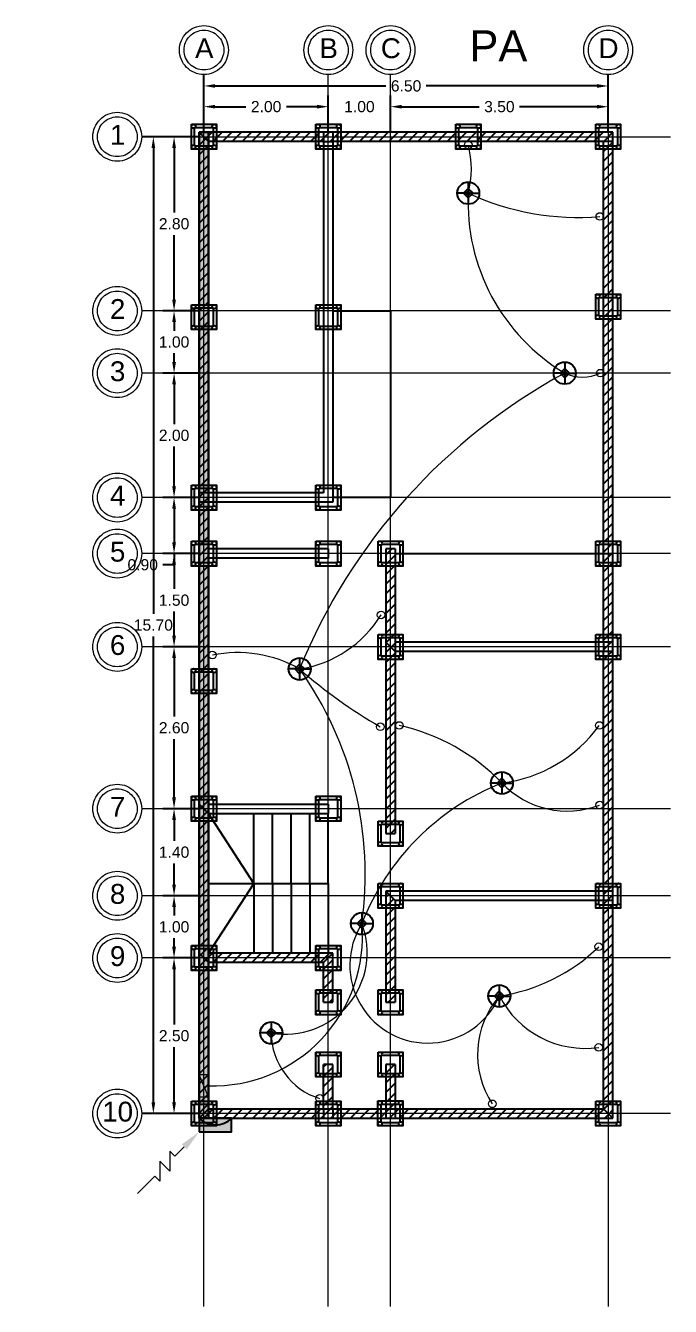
# Model space of a CAD drawing. Header units: metres. Extents: x 25 to 708562, y 11 to 4563236.
# Drawn here: x 61.73 to 72.09, y 64.02 to 84.6 of the extents above; entities that cross this region are included whole.
import ezdxf

# ---------------------------------------------------------------- set-up
doc = ezdxf.new("R2010")
doc.units = ezdxf.units.M
doc.header["$PDMODE"] = 35
doc.linetypes.add('ACAD_ISO04W100', pattern=[30, 24, -3, 0, -3])
for name, color, linetype, lineweight in [('Aux', 10, 'ACAD_ISO04W100', 18), ('Cotas', 100, 'Continuous', 15), ('Electrico', 5, 'Continuous', 15), ('Muros', 140, 'Continuous', 25)]:
    doc.layers.add(name, color=color, linetype=linetype, lineweight=lineweight)
for name, color, linetype in [('Kastillo', 30, 'Continuous'), ('lamparas', 40, 'Continuous'), ('Muros de Carga', 221, 'Continuous'), ('SIMBELEC', 7, 'Continuous')]:
    doc.layers.add(name, color=color, linetype=linetype)
doc.styles.get("Standard").update_dxf_attribs({"font": 'arial.ttf'})
doc.dimstyles.new('Muros', dxfattribs={"dimtxt": 0.18, "dimasz": 0.18, "dimexe": 0.18, "dimexo": 0.0625, "dimgap": 0.09, "dimtad": 0, "dimtih": 1, "dimtoh": 1, "dimzin": 0, "dimdsep": 46, "dimtxsty": 'Standard', "dimcen": 0.09, "dimadec": 0, "dimazin": 0, "dimtfac": 1, "dimtofl": 0, "dimtmove": 0, "dimatfit": 3, "dimfxl": 1, "dimtolj": 1, "dimtzin": 0, "dimarcsym": 0})
pattern_1 = [(45, (49.44582, 62.74074), (-0.07857724, 0.07857724), [])]

# ---------------------------------------------------------------- blocks, each defined once
blk = doc.blocks.new('Lamp - Table')
at = {"linetype": 'Continuous'}
for p, q in [((-1, 0), (-7, 0)), ((0, 3), (-3, 0)), ((-3, 0), (0, -3)), ((0, 7), (0, 1)), ((3, 0), (0, 3)), ((0, -3), (3, 0)), ((1, 0), (7, 0)), ((0, -1), (0, -7))]:
    blk.add_line(p, q, dxfattribs=at)
for radius in [7, 1]:
    blk.add_circle((0, 0), radius, dxfattribs=at)
blk = doc.blocks.new('IESIM13')
at = {"layer": 'Electrico'}
blk.add_lwpolyline([(6.2, 0), (3.2, 0), (3.2, 1.6), (0, -1.6), (0, 1.6), (-3.2, -1.6), (-3.2, 0), (-8.82, 0)], dxfattribs=at)
blk.add_solid([(6.2, 0.8), (6.2, -0.8), (11, 0)], dxfattribs=at)
blk = doc.blocks.new('IESIM24')
h = blk.add_hatch(color=2)
h.dxf.hatch_style = 1
h.paths.add_polyline_path([(4.75, 2), (-4.75, 2, 0.4210526316)])
h.paths.add_polyline_path([(4.75, 2, -0.4210526316), (-4.75, 2), (-4.75, -2), (4.75, -2)])
at = {"layer": 'SIMBELEC', "color": 18, "true_color": 0x000000}
blk.add_lwpolyline([(-4.75, -2), (4.75, -2), (4.75, 2), (-4.75, 2)], close=True, dxfattribs=at)
blk.add_arc((0, 6.640625), 6.640625, 224.33269164, 315.66730836, dxfattribs=at)
blk = doc.blocks.new('IESIM23')
at = {"true_color": 0x000000}
h = blk.add_hatch(color=18, dxfattribs=at)
h.dxf.hatch_style = 1
h.paths.add_polyline_path([(4.75, 2), (-4.75, -2), (4.75, -2)])
h = blk.add_hatch(color=2)
h.dxf.hatch_style = 1
h.paths.add_polyline_path([(4.75, 2), (-4.75, 2), (-4.75, -2)])
at = {"layer": 'Electrico', "color": 18, "true_color": 0x000000}
blk.add_lwpolyline([(4.75, 2), (-4.75, 2), (-4.75, -2)], dxfattribs=at)
blk.add_lwpolyline([(4.75, -2), (4.75, 2), (-4.75, -2)], close=True, dxfattribs=at)
blk = doc.blocks.new('*D112')
at = {"layer": 'Cotas', "color": 0, "lineweight": -2, "transparency": 16777216}
for p, q in [((64.53, 82.819), (63.6, 82.819)), ((63.78, 82.639), (63.78, 75.151)), ((63.78, 67.299), (63.78, 74.788)), ((64.53, 67.119), (63.6, 67.119))]:
    blk.add_line(p, q, dxfattribs=at)
at = {"layer": 'Cotas', "color": 0, "transparency": 16777216}
for points in [[(63.75, 82.639), (63.81, 82.639), (63.78, 82.819)], [(63.75, 67.299), (63.81, 67.299), (63.78, 67.119)]]:
    blk.add_solid(points, dxfattribs=at)
at = {"layer": 'Defpoints', "color": 0, "transparency": 16777216}
for p in [(64.593, 82.819), (63.78, 67.119), (64.593, 67.119)]:
    blk.add_point(p, dxfattribs=at)
at = {"layer": 'Cotas', "color": 0, "transparency": 16777216, "insert": (63.78, 74.969), "char_height": 0.18, "attachment_point": 5}
blk.add_mtext('\\A1;15.70', dxfattribs=at)
blk = doc.blocks.new('*D113')
at = {"layer": 'Cotas', "color": 0, "lineweight": -2, "transparency": 16777216}
for p, q in [((64.53, 82.819), (63.933, 82.819)), ((64.113, 82.639), (64.113, 81.601)), ((64.113, 80.199), (64.113, 81.238)), ((64.53, 80.019), (63.933, 80.019))]:
    blk.add_line(p, q, dxfattribs=at)
at = {"layer": 'Cotas', "color": 0, "transparency": 16777216}
for points in [[(64.083, 82.639), (64.143, 82.639), (64.113, 82.819)], [(64.083, 80.199), (64.143, 80.199), (64.113, 80.019)]]:
    blk.add_solid(points, dxfattribs=at)
at = {"layer": 'Defpoints', "color": 0, "transparency": 16777216}
for p in [(64.113, 82.819), (64.593, 82.819), (64.593, 80.019)]:
    blk.add_point(p, dxfattribs=at)
at = {"layer": 'Cotas', "color": 0, "transparency": 16777216, "insert": (64.113, 81.419), "char_height": 0.18, "attachment_point": 5}
blk.add_mtext('\\A1;2.80', dxfattribs=at)
blk = doc.blocks.new('*D114')
at = {"layer": 'Cotas', "color": 0, "lineweight": -2, "transparency": 16777216}
for p, q in [((64.53, 80.019), (63.933, 80.019)), ((64.113, 79.839), (64.113, 79.701)), ((64.113, 79.199), (64.113, 79.338)), ((64.53, 79.019), (63.933, 79.019))]:
    blk.add_line(p, q, dxfattribs=at)
at = {"layer": 'Cotas', "color": 0, "transparency": 16777216}
for points in [[(64.083, 79.839), (64.143, 79.839), (64.113, 80.019)], [(64.083, 79.199), (64.143, 79.199), (64.113, 79.019)]]:
    blk.add_solid(points, dxfattribs=at)
at = {"layer": 'Defpoints', "color": 0, "transparency": 16777216}
for p in [(64.593, 80.019), (64.113, 79.019), (64.593, 79.019)]:
    blk.add_point(p, dxfattribs=at)
at = {"layer": 'Cotas', "color": 0, "transparency": 16777216, "insert": (64.113, 79.519), "char_height": 0.18, "attachment_point": 5}
blk.add_mtext('\\A1;1.00', dxfattribs=at)
blk = doc.blocks.new('*D115')
at = {"layer": 'Cotas', "color": 0, "lineweight": -2, "transparency": 16777216}
for p, q in [((64.53, 79.019), (63.933, 79.019)), ((64.113, 78.839), (64.113, 78.201)), ((64.113, 77.199), (64.113, 77.838)), ((64.53, 77.019), (63.933, 77.019))]:
    blk.add_line(p, q, dxfattribs=at)
at = {"layer": 'Cotas', "color": 0, "transparency": 16777216}
for points in [[(64.083, 78.839), (64.143, 78.839), (64.113, 79.019)], [(64.083, 77.199), (64.143, 77.199), (64.113, 77.019)]]:
    blk.add_solid(points, dxfattribs=at)
at = {"layer": 'Defpoints', "color": 0, "transparency": 16777216}
for p in [(64.593, 79.019), (64.113, 77.019), (64.593, 77.019)]:
    blk.add_point(p, dxfattribs=at)
at = {"layer": 'Cotas', "color": 0, "transparency": 16777216, "insert": (64.113, 78.019), "char_height": 0.18, "attachment_point": 5}
blk.add_mtext('\\A1;2.00', dxfattribs=at)
blk = doc.blocks.new('*D116')
at = {"layer": 'Cotas', "color": 0, "lineweight": -2, "transparency": 16777216}
for p, q in [((64.53, 69.619), (63.933, 69.619)), ((64.113, 69.439), (64.113, 68.551)), ((64.113, 67.299), (64.113, 68.188)), ((64.53, 67.119), (63.933, 67.119))]:
    blk.add_line(p, q, dxfattribs=at)
at = {"layer": 'Cotas', "color": 0, "transparency": 16777216}
for points in [[(64.083, 69.439), (64.143, 69.439), (64.113, 69.619)], [(64.083, 67.299), (64.143, 67.299), (64.113, 67.119)]]:
    blk.add_solid(points, dxfattribs=at)
at = {"layer": 'Defpoints', "color": 0, "transparency": 16777216}
for p in [(64.593, 69.619), (64.113, 67.119), (64.593, 67.119)]:
    blk.add_point(p, dxfattribs=at)
at = {"layer": 'Cotas', "color": 0, "transparency": 16777216, "insert": (64.113, 68.369), "char_height": 0.18, "attachment_point": 5}
blk.add_mtext('\\A1;2.50', dxfattribs=at)
blk = doc.blocks.new('*D117')
at = {"layer": 'Cotas', "color": 0, "lineweight": -2, "transparency": 16777216}
for p, q in [((64.593, 82.882), (64.593, 83.815)), ((71.093, 82.882), (71.093, 83.815)), ((64.773, 83.635), (67.519, 83.635)), ((70.913, 83.635), (68.167, 83.635))]:
    blk.add_line(p, q, dxfattribs=at)
at = {"layer": 'Cotas', "color": 0, "transparency": 16777216}
for points in [[(64.773, 83.665), (64.773, 83.605), (64.593, 83.635)], [(70.913, 83.665), (70.913, 83.605), (71.093, 83.635)]]:
    blk.add_solid(points, dxfattribs=at)
at = {"layer": 'Defpoints', "color": 0, "transparency": 16777216}
for p in [(64.593, 83.635), (64.593, 82.819), (71.093, 82.819)]:
    blk.add_point(p, dxfattribs=at)
at = {"layer": 'Cotas', "color": 0, "transparency": 16777216, "insert": (67.843, 83.635), "char_height": 0.18, "attachment_point": 5}
blk.add_mtext('\\A1;6.50', dxfattribs=at)
blk = doc.blocks.new('*D118')
at = {"layer": 'Cotas', "color": 0, "lineweight": -2, "transparency": 16777216}
for p, q in [((64.593, 82.882), (64.593, 83.482)), ((66.593, 82.882), (66.593, 83.482)), ((64.773, 83.302), (65.268, 83.302)), ((66.413, 83.302), (65.918, 83.302))]:
    blk.add_line(p, q, dxfattribs=at)
at = {"layer": 'Cotas', "color": 0, "transparency": 16777216}
for points in [[(64.773, 83.332), (64.773, 83.272), (64.593, 83.302)], [(66.413, 83.332), (66.413, 83.272), (66.593, 83.302)]]:
    blk.add_solid(points, dxfattribs=at)
at = {"layer": 'Defpoints', "color": 0, "transparency": 16777216}
for p in [(66.593, 83.302), (64.593, 82.819), (66.593, 82.819)]:
    blk.add_point(p, dxfattribs=at)
at = {"layer": 'Cotas', "color": 0, "transparency": 16777216, "insert": (65.593, 83.302), "char_height": 0.18, "attachment_point": 5}
blk.add_mtext('\\A1;2.00', dxfattribs=at)
blk = doc.blocks.new('*D119')
at = {"layer": 'Cotas', "color": 0, "lineweight": -2, "transparency": 16777216}
for p, q in [((66.593, 82.882), (66.593, 83.482)), ((67.593, 82.882), (67.593, 83.482)), ((66.413, 83.302), (66.233, 83.302)), ((67.773, 83.302), (67.953, 83.302))]:
    blk.add_line(p, q, dxfattribs=at)
at = {"layer": 'Cotas', "color": 0, "transparency": 16777216}
for points in [[(66.413, 83.332), (66.413, 83.272), (66.593, 83.302)], [(67.773, 83.332), (67.773, 83.272), (67.593, 83.302)]]:
    blk.add_solid(points, dxfattribs=at)
at = {"layer": 'Defpoints', "color": 0, "transparency": 16777216}
for p in [(67.593, 83.302), (66.593, 82.819), (67.593, 82.819)]:
    blk.add_point(p, dxfattribs=at)
at = {"layer": 'Cotas', "color": 0, "transparency": 16777216, "insert": (67.093, 83.302), "char_height": 0.18, "attachment_point": 5}
blk.add_mtext('\\A1;1.00', dxfattribs=at)
blk = doc.blocks.new('*D120')
at = {"layer": 'Cotas', "color": 0, "lineweight": -2, "transparency": 16777216}
for p, q in [((67.593, 82.882), (67.593, 83.482)), ((71.093, 82.882), (71.093, 83.482)), ((67.773, 83.302), (69.019, 83.302)), ((70.913, 83.302), (69.666, 83.302))]:
    blk.add_line(p, q, dxfattribs=at)
at = {"layer": 'Cotas', "color": 0, "transparency": 16777216}
for points in [[(67.773, 83.332), (67.773, 83.272), (67.593, 83.302)], [(70.913, 83.332), (70.913, 83.272), (71.093, 83.302)]]:
    blk.add_solid(points, dxfattribs=at)
at = {"layer": 'Defpoints', "color": 0, "transparency": 16777216}
for p in [(71.093, 83.302), (67.593, 82.819), (71.093, 82.819)]:
    blk.add_point(p, dxfattribs=at)
at = {"layer": 'Cotas', "color": 0, "transparency": 16777216, "insert": (69.343, 83.302), "char_height": 0.18, "attachment_point": 5}
blk.add_mtext('\\A1;3.50', dxfattribs=at)
blk = doc.blocks.new('*D133')
at = {"layer": 'Cotas', "color": 0, "lineweight": -2, "transparency": 16777216}
for p, q in [((64.53, 77.019), (63.933, 77.019)), ((64.113, 76.839), (64.113, 76.299)), ((64.53, 76.119), (63.933, 76.119)), ((64.113, 76.119), (64.113, 75.939)), ((64.113, 75.939), (63.933, 75.939))]:
    blk.add_line(p, q, dxfattribs=at)
at = {"layer": 'Cotas', "color": 0, "transparency": 16777216}
for points in [[(64.083, 76.839), (64.143, 76.839), (64.113, 77.019)], [(64.083, 76.299), (64.143, 76.299), (64.113, 76.119)]]:
    blk.add_solid(points, dxfattribs=at)
at = {"layer": 'Defpoints', "color": 0, "transparency": 16777216}
for p in [(64.593, 77.019), (64.113, 76.119), (64.593, 76.119)]:
    blk.add_point(p, dxfattribs=at)
at = {"layer": 'Cotas', "color": 0, "transparency": 16777216, "insert": (63.609, 75.939), "char_height": 0.18, "attachment_point": 5}
blk.add_mtext('\\A1;0.90', dxfattribs=at)
blk = doc.blocks.new('*D134')
at = {"layer": 'Cotas', "color": 0, "lineweight": -2, "transparency": 16777216}
for p, q in [((64.53, 76.119), (63.933, 76.119)), ((64.113, 75.939), (64.113, 75.551)), ((64.113, 74.799), (64.113, 75.188)), ((64.53, 74.619), (63.933, 74.619))]:
    blk.add_line(p, q, dxfattribs=at)
at = {"layer": 'Cotas', "color": 0, "transparency": 16777216}
for points in [[(64.083, 75.939), (64.143, 75.939), (64.113, 76.119)], [(64.083, 74.799), (64.143, 74.799), (64.113, 74.619)]]:
    blk.add_solid(points, dxfattribs=at)
at = {"layer": 'Defpoints', "color": 0, "transparency": 16777216}
for p in [(64.593, 76.119), (64.113, 74.619), (64.593, 74.619)]:
    blk.add_point(p, dxfattribs=at)
at = {"layer": 'Cotas', "color": 0, "transparency": 16777216, "insert": (64.113, 75.369), "char_height": 0.18, "attachment_point": 5}
blk.add_mtext('\\A1;1.50', dxfattribs=at)
blk = doc.blocks.new('*D135')
at = {"layer": 'Cotas', "color": 0, "lineweight": -2, "transparency": 16777216}
for p, q in [((64.53, 74.619), (63.933, 74.619)), ((64.113, 74.439), (64.113, 73.501)), ((64.113, 72.199), (64.113, 73.138)), ((64.53, 72.019), (63.933, 72.019))]:
    blk.add_line(p, q, dxfattribs=at)
at = {"layer": 'Cotas', "color": 0, "transparency": 16777216}
for points in [[(64.083, 74.439), (64.143, 74.439), (64.113, 74.619)], [(64.083, 72.199), (64.143, 72.199), (64.113, 72.019)]]:
    blk.add_solid(points, dxfattribs=at)
at = {"layer": 'Defpoints', "color": 0, "transparency": 16777216}
for p in [(64.593, 74.619), (64.113, 72.019), (64.593, 72.019)]:
    blk.add_point(p, dxfattribs=at)
at = {"layer": 'Cotas', "color": 0, "transparency": 16777216, "insert": (64.113, 73.319), "char_height": 0.18, "attachment_point": 5}
blk.add_mtext('\\A1;2.60', dxfattribs=at)
blk = doc.blocks.new('*D136')
at = {"layer": 'Cotas', "color": 0, "lineweight": -2, "transparency": 16777216}
for p, q in [((64.53, 72.019), (63.933, 72.019)), ((64.113, 71.839), (64.113, 71.501)), ((64.113, 70.799), (64.113, 71.138)), ((64.53, 70.619), (63.933, 70.619))]:
    blk.add_line(p, q, dxfattribs=at)
at = {"layer": 'Cotas', "color": 0, "transparency": 16777216}
for points in [[(64.083, 71.839), (64.143, 71.839), (64.113, 72.019)], [(64.083, 70.799), (64.143, 70.799), (64.113, 70.619)]]:
    blk.add_solid(points, dxfattribs=at)
at = {"layer": 'Defpoints', "color": 0, "transparency": 16777216}
for p in [(64.593, 72.019), (64.113, 70.619), (64.593, 70.619)]:
    blk.add_point(p, dxfattribs=at)
at = {"layer": 'Cotas', "color": 0, "transparency": 16777216, "insert": (64.113, 71.319), "char_height": 0.18, "attachment_point": 5}
blk.add_mtext('\\A1;1.40', dxfattribs=at)
blk = doc.blocks.new('*D137')
at = {"layer": 'Cotas', "color": 0, "lineweight": -2, "transparency": 16777216}
for p, q in [((64.53, 70.619), (63.933, 70.619)), ((64.113, 70.439), (64.113, 70.301)), ((64.113, 69.799), (64.113, 69.938)), ((64.53, 69.619), (63.933, 69.619))]:
    blk.add_line(p, q, dxfattribs=at)
at = {"layer": 'Cotas', "color": 0, "transparency": 16777216}
for points in [[(64.083, 70.439), (64.143, 70.439), (64.113, 70.619)], [(64.083, 69.799), (64.143, 69.799), (64.113, 69.619)]]:
    blk.add_solid(points, dxfattribs=at)
at = {"layer": 'Defpoints', "color": 0, "transparency": 16777216}
for p in [(64.593, 70.619), (64.113, 69.619), (64.593, 69.619)]:
    blk.add_point(p, dxfattribs=at)
at = {"layer": 'Cotas', "color": 0, "transparency": 16777216, "insert": (64.113, 70.119), "char_height": 0.18, "attachment_point": 5}
blk.add_mtext('\\A1;1.00', dxfattribs=at)

msp = doc.modelspace()

# ---------------------------------------------------------------- hatches: boundary and pattern name
at = {"layer": 'Aux'}
h = msp.add_hatch(color=256, dxfattribs=at)
h.dxf.hatch_style = 1
h.paths.add_polyline_path([(64.593, 82.894), (64.518, 82.894), (64.518, 80.119), (64.593, 80.119)])
h.paths.add_polyline_path([(64.668, 82.894), (64.593, 82.894), (64.593, 80.119), (64.668, 80.119)])
h.paths.add_polyline_path([(64.668, 79.719), (64.593, 79.719), (64.593, 79.019), (64.668, 79.019)])
h.paths.add_polyline_path([(64.593, 79.719), (64.518, 79.719), (64.518, 79.019), (64.593, 79.019)])
h.paths.add_polyline_path([(64.668, 80.019), (64.593, 80.019), (64.593, 79.769), (64.668, 79.769)])
h.paths.add_polyline_path([(64.593, 80.019), (64.518, 80.019), (64.518, 79.769), (64.593, 79.769)])
h.paths.add_polyline_path([(64.668, 80.069), (64.593, 80.069), (64.593, 80.019), (64.668, 80.019)])
h.paths.add_polyline_path([(64.668, 80.119), (64.593, 80.119), (64.593, 80.069), (64.668, 80.069)])
h.paths.add_polyline_path([(64.593, 80.119), (64.518, 80.119), (64.518, 80.069), (64.593, 80.069)])
h.paths.add_polyline_path([(64.593, 80.069), (64.518, 80.069), (64.518, 80.019), (64.593, 80.019)])
h.paths.add_polyline_path([(64.593, 79.769), (64.518, 79.769), (64.518, 79.719), (64.593, 79.719)])
h.paths.add_polyline_path([(64.668, 79.769), (64.593, 79.769), (64.593, 79.719), (64.668, 79.719)])
h.paths.add_polyline_path([(64.593, 79.019), (64.518, 79.019), (64.518, 77.219), (64.593, 77.219)])
h.paths.add_polyline_path([(64.668, 79.019), (64.593, 79.019), (64.593, 77.219), (64.668, 77.219)])
h.paths.add_polyline_path([(64.593, 77.219), (64.518, 77.219), (64.518, 77.169), (64.593, 77.169)])
h.paths.add_polyline_path([(64.668, 77.219), (64.593, 77.219), (64.593, 77.169), (64.668, 77.169)])
h.paths.add_polyline_path([(64.668, 77.169), (64.593, 77.169), (64.593, 77.094), (64.668, 77.094)])
h.paths.add_polyline_path([(64.593, 77.169), (64.518, 77.169), (64.518, 77.094), (64.593, 77.094)])
h.paths.add_polyline_path([(64.593, 77.094), (64.518, 77.094), (64.518, 77.019), (64.593, 77.019)])
h.paths.add_polyline_path([(64.668, 77.094), (64.593, 77.094), (64.593, 77.019), (64.668, 77.019)])
h.paths.add_polyline_path([(64.668, 77.019), (64.593, 77.019), (64.593, 76.944), (64.668, 76.944)])
h.paths.add_polyline_path([(64.593, 77.019), (64.518, 77.019), (64.518, 76.944), (64.593, 76.944)])
h.paths.add_polyline_path([(64.593, 76.944), (64.518, 76.944), (64.518, 76.869), (64.593, 76.869)])
h.paths.add_polyline_path([(64.668, 76.944), (64.593, 76.944), (64.593, 76.869), (64.668, 76.869)])
h.paths.add_polyline_path([(64.668, 76.869), (64.593, 76.869), (64.593, 76.819), (64.668, 76.819)])
h.paths.add_polyline_path([(64.593, 76.869), (64.518, 76.869), (64.518, 76.819), (64.593, 76.819)])
h.paths.add_polyline_path([(64.668, 76.819), (64.593, 76.819), (64.593, 76.319), (64.668, 76.319)])
h.paths.add_polyline_path([(64.593, 76.819), (64.518, 76.819), (64.518, 76.319), (64.593, 76.319)])
h.paths.add_polyline_path([(64.668, 76.319), (64.593, 76.319), (64.593, 76.269), (64.668, 76.269)])
h.paths.add_polyline_path([(64.593, 76.319), (64.518, 76.319), (64.518, 76.269), (64.593, 76.269)])
h.paths.add_polyline_path([(64.593, 76.269), (64.518, 76.269), (64.518, 76.119), (64.593, 76.119)])
h.paths.add_polyline_path([(64.668, 76.269), (64.593, 76.269), (64.593, 76.119), (64.668, 76.119)])
h.paths.add_polyline_path([(64.668, 76.119), (64.593, 76.119), (64.593, 75.969), (64.668, 75.969)])
h.paths.add_polyline_path([(64.593, 76.119), (64.518, 76.119), (64.518, 75.969), (64.593, 75.969)])
h.paths.add_polyline_path([(64.668, 75.919), (64.593, 75.919), (64.593, 67.044), (64.668, 67.044)])
h.paths.add_polyline_path([(64.593, 75.919), (64.518, 75.919), (64.518, 67.044), (64.593, 67.044)])
h.paths.add_polyline_path([(64.668, 75.969), (64.593, 75.969), (64.593, 75.919), (64.668, 75.919)])
h.paths.add_polyline_path([(64.593, 75.969), (64.518, 75.969), (64.518, 75.919), (64.593, 75.919)])
at = {"layer": 'Muros de Carga'}
h = msp.add_hatch(dxfattribs=at)
h.set_pattern_fill('ANSI31', color=256, scale=0.035)
h.set_pattern_definition(pattern_1)
h.paths.add_polyline_path([(71.168, 82.894), (66.668, 82.894), (66.668, 82.744), (71.168, 82.744)])
h.paths.add_polyline_path([(66.668, 82.894), (66.518, 82.894), (66.518, 82.744), (66.668, 82.744)])
h.paths.add_polyline_path([(66.518, 82.894), (64.518, 82.894), (64.668, 82.744), (66.518, 82.744)])
h.paths.add_polyline_path([(64.668, 82.744), (64.518, 82.894), (64.518, 77.094), (64.668, 77.094)])
h.paths.add_polyline_path([(64.668, 71.944), (64.668, 72.094), (64.668, 76.044), (64.668, 76.194), (64.668, 76.944), (64.518, 76.944), (64.518, 67.044), (64.668, 67.194), (64.668, 69.544), (64.668, 69.694)])
h.paths.add_polyline_path([(64.668, 77.094), (64.518, 77.094), (64.518, 76.944), (64.668, 76.944)])
h = msp.add_hatch(dxfattribs=at)
h.set_pattern_fill('ANSI31', color=256, scale=0.035)
h.set_pattern_definition(pattern_1)
h.paths.add_polyline_path([(71.168, 82.744), (71.018, 82.744), (71.018, 76.119), (71.168, 76.119)])
h.paths.add_polyline_path([(71.168, 76.119), (71.018, 76.119), (71.018, 76.044), (71.018, 74.694), (71.168, 74.694)])
h.paths.add_polyline_path([(71.168, 74.694), (71.018, 74.694), (71.018, 74.544), (71.168, 74.544)])
h.paths.add_polyline_path([(71.168, 74.544), (71.018, 74.544), (71.018, 70.694), (71.168, 70.694)])
h.paths.add_polyline_path([(71.168, 70.544), (71.018, 70.544), (71.018, 67.194), (71.168, 67.044)])
h.paths.add_polyline_path([(71.168, 70.694), (71.018, 70.694), (71.018, 70.544), (71.168, 70.544)])
h = msp.add_hatch(dxfattribs=at)
h.set_pattern_fill('ANSI31', color=256, scale=0.035)
h.set_pattern_definition(pattern_1)
h.paths.add_polyline_path([(67.668, 74.544), (67.668, 74.694), (67.668, 76.044), (67.668, 76.194), (67.518, 76.194), (67.518, 74.694), (67.518, 72.094), (67.518, 71.944), (67.518, 71.619), (67.668, 71.619)])
h.paths.add_polyline_path([(56.22, 72.019), (56.22, 76.485), (56.07, 76.399), (56.07, 72.019)])
h.paths.add_polyline_path([(67.518, 67.907), (67.518, 67.194), (67.668, 67.194), (67.668, 67.907)])
h = msp.add_hatch(dxfattribs=at)
h.set_pattern_fill('ANSI31', color=256, scale=0.035)
h.set_pattern_definition(pattern_1)
h.paths.add_polyline_path([(67.668, 70.544), (67.518, 70.694), (67.518, 70.619), (67.518, 68.907), (67.668, 68.907)])
h = msp.add_hatch(dxfattribs=at)
h.set_pattern_fill('ANSI31', color=256, scale=0.035)
h.set_pattern_definition(pattern_1)
h.paths.add_polyline_path([(66.518, 69.544), (66.518, 68.907), (66.668, 68.907), (66.668, 69.694), (64.668, 69.694), (64.668, 69.544)])
h.paths.add_polyline_path([(66.518, 67.194), (66.668, 67.194), (66.668, 67.907), (66.518, 67.907)])
h = msp.add_hatch(dxfattribs=at)
h.set_pattern_fill('ANSI31', color=256, scale=0.035)
h.set_pattern_definition(pattern_1)
h.paths.add_polyline_path([(67.668, 67.194), (67.518, 67.194), (67.518, 67.044), (67.668, 67.044)])
h.paths.add_polyline_path([(67.518, 67.194), (66.668, 67.194), (66.668, 67.044), (67.518, 67.044)])
h.paths.add_polyline_path([(66.668, 67.194), (66.518, 67.194), (66.518, 67.044), (66.668, 67.044)])
h.paths.add_polyline_path([(66.518, 67.194), (64.668, 67.194), (64.518, 67.044), (66.518, 67.044)])
h.paths.add_polyline_path([(71.018, 67.194), (67.668, 67.194), (67.668, 67.044), (71.168, 67.044)])

# ---------------------------------------------------------------- linework, layer by layer
at = {"layer": 'Aux'}
for p, q in [((64.593, 64.019), (64.593, 83.819)), ((66.593, 64.019), (66.593, 83.819)), ((67.593, 64.019), (67.593, 83.819)), ((71.093, 83.819), (71.093, 64.019)), ((63.593, 82.819), (72.093, 82.819)), ((72.093, 80.019), (63.593, 80.019)), ((72.093, 79.019), (63.593, 79.019)), ((72.093, 77.019), (63.593, 77.019)), ((72.093, 76.119), (63.593, 76.119)), ((72.093, 74.619), (63.593, 74.619)), ((72.093, 72.019), (63.593, 72.019)), ((72.093, 70.619), (63.593, 70.619)), ((72.093, 69.619), (63.593, 69.619)), ((72.093, 67.119), (63.593, 67.119))]:
    msp.add_line(p, q, dxfattribs=at)
at = {"layer": 'Aux', "color": 2, "lineweight": 30}
msp.add_lwpolyline([(64.518, 82.894), (64.668, 82.894), (64.668, 67.044), (64.518, 67.044)], close=True, dxfattribs=at)
at = {"layer": 'Aux'}
for centre, radius in [((64.593, 84.212), 0.393), ((64.593, 84.212), 0.319), ((66.593, 84.212), 0.393), ((66.593, 84.212), 0.319), ((67.593, 84.212), 0.393), ((67.593, 84.212), 0.319), ((71.093, 84.212), 0.393), ((71.093, 84.212), 0.319), ((63.2, 82.819), 0.393), ((63.2, 82.819), 0.319), ((63.2, 80.019), 0.393), ((63.2, 80.019), 0.319), ((63.2, 79.019), 0.393), ((63.2, 79.019), 0.319), ((63.2, 77.019), 0.393), ((63.2, 77.019), 0.319), ((63.2, 76.119), 0.393), ((63.2, 76.119), 0.319), ((63.2, 74.619), 0.393), ((63.2, 74.619), 0.319), ((63.2, 72.019), 0.393), ((63.2, 72.019), 0.319), ((63.2, 70.619), 0.393), ((63.2, 70.619), 0.319), ((63.2, 69.619), 0.393), ((63.2, 69.619), 0.319), ((63.2, 67.119), 0.393), ((63.2, 67.119), 0.319)]:
    msp.add_circle(centre, radius, dxfattribs=at)
at = {"layer": 'Electrico', "color": 18, "true_color": 0x000000}
for centre in [(68.843, 82.686), (70.958, 81.537), (70.966, 79.019), (67.441, 75.134), (64.73, 74.488), (67.429, 73.335), (67.734, 73.356, 13.208), (70.95, 73.356, 13.208), (70.954, 72.077), (70.941, 69.799), (70.941, 68.181), (66.453, 67.362), (69.228, 67.275)]:
    msp.add_circle(centre, 0.0612, dxfattribs=at)
for centre, radius, start, end in [((67.399, 82.299), 1.495, 345, 15), ((70.6, 85.673), 4.151, 244.9492, 274.9492), ((70.68, 79.645), 0.688, 245.4678, 294.5322), ((65.852, 76.104), 1.861, 278.6412, 328.5984), ((65.133, 72.509), 2.019, 60.3583, 101.5094), ((71.298, 80.108), 7.8, 228.5218, 240.2597), ((67.033, 70.168, 13.208), 3.264, 43.9007, 77.6017), ((69.096, 74.707, 13.208), 2.294, 277.2297, 323.9145), ((70.434, 73.43, 13.208), 1.449, 223.5722, 291.004), ((68.912, 71.89), 2.914, 278.5039, 314.1388), ((70.429, 68.066), 1.438, 139.0872, 213.3486), ((70.721, 69.715), 1.549, 207.1428, 278.151), ((66.782, 68.417), 1.106, 180.1388, 252.7084)]:
    msp.add_arc(centre, radius, start, end, dxfattribs=at)
at = {"layer": 'Electrico'}
for centre, radius, start, end in [((72.035, 81.763), 3.196, 177.3139, 239.1194), ((70.845, 68.722), 3.986, 111.5004, 158.6673), ((65.906, 69.707), 1.312, 259.9167, 20.7927), ((68.192, 69.504), 1.253, 147.7747, 336.6556)]:
    msp.add_arc(centre, radius, start, end, dxfattribs=at)
at = {"layer": 'Electrico', "color": 1}
for centre, radius, start, end in [((74.899, 70.694), 9.466, 118.4108, 157.8408), ((61.493, 70.962), 5.694, 352.0335, 35.4482), ((64.741, 69.964), 2.4, 268.2399, 4.9786)]:
    msp.add_arc(centre, radius, start, end, dxfattribs=at)
at = {"layer": 'Kastillo'}
for p, q in [((67.668, 74.544), (67.518, 74.694)), ((64.668, 71.944), (64.518, 72.094)), ((64.668, 69.544), (64.518, 69.694)), ((66.518, 69.544), (66.668, 69.694))]:
    msp.add_line(p, q, dxfattribs=at)
for points in [[(64.393, 83.019), (64.793, 83.019), (64.793, 82.619), (64.393, 82.619)], [(66.393, 83.019), (66.793, 83.019), (66.793, 82.619), (66.393, 82.619)], [(68.643, 83.019), (69.043, 83.019), (69.043, 82.619), (68.643, 82.619)], [(70.893, 83.019), (71.293, 83.019), (71.293, 82.619), (70.893, 82.619)], [(70.893, 80.286), (71.293, 80.286), (71.293, 79.886), (70.893, 79.886)], [(64.393, 80.119), (64.793, 80.119), (64.793, 79.719), (64.393, 79.719)], [(66.393, 80.119), (66.793, 80.119), (66.793, 79.719), (66.393, 79.719)], [(64.393, 77.219), (64.793, 77.219), (64.793, 76.819), (64.393, 76.819)], [(66.393, 77.219), (66.793, 77.219), (66.793, 76.819), (66.393, 76.819)], [(64.393, 76.319), (64.793, 76.319), (64.793, 75.919), (64.393, 75.919)], [(66.393, 76.319), (66.793, 76.319), (66.793, 75.919), (66.393, 75.919)], [(67.393, 76.319), (67.793, 76.319), (67.793, 75.919), (67.393, 75.919)], [(70.893, 76.319), (71.293, 76.319), (71.293, 75.919), (70.893, 75.919)], [(67.393, 74.819), (67.793, 74.819), (67.793, 74.419), (67.393, 74.419)], [(70.893, 74.819), (71.293, 74.819), (71.293, 74.419), (70.893, 74.419)], [(64.393, 74.269), (64.793, 74.269), (64.793, 73.869), (64.393, 73.869)], [(64.393, 72.219), (64.793, 72.219), (64.793, 71.819), (64.393, 71.819)], [(66.393, 72.219), (66.793, 72.219), (66.793, 71.819), (66.393, 71.819)], [(67.393, 71.819), (67.793, 71.819), (67.793, 71.419), (67.393, 71.419)], [(67.393, 70.819), (67.793, 70.819), (67.793, 70.419), (67.393, 70.419)], [(70.893, 70.819), (71.293, 70.819), (71.293, 70.419), (70.893, 70.419)], [(64.393, 69.819), (64.793, 69.819), (64.793, 69.419), (64.393, 69.419)], [(66.393, 69.819), (66.793, 69.819), (66.793, 69.419), (66.393, 69.419)], [(66.393, 69.107), (66.793, 69.107), (66.793, 68.707), (66.393, 68.707)], [(67.393, 69.107), (67.793, 69.107), (67.793, 68.707), (67.393, 68.707)], [(66.393, 68.107), (66.793, 68.107), (66.793, 67.707), (66.393, 67.707)], [(67.393, 68.107), (67.793, 68.107), (67.793, 67.707), (67.393, 67.707)], [(64.393, 67.319), (64.793, 67.319), (64.793, 66.919), (64.393, 66.919)], [(66.393, 67.319), (66.793, 67.319), (66.793, 66.919), (66.393, 66.919)], [(67.39, 67.322), (67.79, 67.322), (67.79, 66.922), (67.39, 66.922)], [(70.893, 67.319), (71.293, 67.319), (71.293, 66.919), (70.893, 66.919)]]:
    msp.add_lwpolyline(points, close=True, dxfattribs=at)
for points in [[(64.463, 82.969), (64.723, 82.969, -0.414214), (64.743, 82.949), (64.743, 82.689, -0.414214), (64.723, 82.669), (64.463, 82.669, -0.414214), (64.443, 82.689), (64.443, 82.949, -0.414214)], [(66.463, 82.969), (66.723, 82.969, -0.414214), (66.743, 82.949), (66.743, 82.689, -0.414214), (66.723, 82.669), (66.463, 82.669, -0.414214), (66.443, 82.689), (66.443, 82.949, -0.414214)], [(68.713, 82.969), (68.973, 82.969, -0.414214), (68.993, 82.949), (68.993, 82.689, -0.414214), (68.973, 82.669), (68.713, 82.669, -0.414214), (68.693, 82.689), (68.693, 82.949, -0.414214)], [(70.963, 82.969), (71.223, 82.969, -0.414214), (71.243, 82.949), (71.243, 82.689, -0.414214), (71.223, 82.669), (70.963, 82.669, -0.414214), (70.943, 82.689), (70.943, 82.949, -0.414214)], [(70.963, 80.236), (71.223, 80.236, -0.414214), (71.243, 80.216), (71.243, 79.956, -0.414214), (71.223, 79.936), (70.963, 79.936, -0.414214), (70.943, 79.956), (70.943, 80.216, -0.414214)], [(64.463, 80.069), (64.723, 80.069, -0.414214), (64.743, 80.049), (64.743, 79.789, -0.414214), (64.723, 79.769), (64.463, 79.769, -0.414214), (64.443, 79.789), (64.443, 80.049, -0.414214)], [(66.463, 80.069), (66.723, 80.069, -0.414214), (66.743, 80.049), (66.743, 79.789, -0.414214), (66.723, 79.769), (66.463, 79.769, -0.414214), (66.443, 79.789), (66.443, 80.049, -0.414214)], [(64.463, 77.169), (64.723, 77.169, -0.414214), (64.743, 77.149), (64.743, 76.889, -0.414214), (64.723, 76.869), (64.463, 76.869, -0.414214), (64.443, 76.889), (64.443, 77.149, -0.414214)], [(66.463, 77.169), (66.723, 77.169, -0.414214), (66.743, 77.149), (66.743, 76.889), (66.723, 76.869), (66.463, 76.869, -0.414214), (66.443, 76.889), (66.443, 77.149, -0.414214)], [(64.463, 76.269), (64.723, 76.269, -0.414214), (64.743, 76.249), (64.743, 75.989, -0.414214), (64.723, 75.969), (64.463, 75.969, -0.414214), (64.443, 75.989), (64.443, 76.249, -0.414214)], [(66.463, 76.269), (66.723, 76.269, -0.414214), (66.743, 76.249), (66.743, 75.989, -0.414214), (66.723, 75.969), (66.463, 75.969, -0.414214), (66.443, 75.989), (66.443, 76.249, -0.414214)], [(67.463, 76.269), (67.723, 76.269, -0.414214), (67.743, 76.249), (67.743, 75.989), (67.723, 75.969), (67.463, 75.969, -0.414214), (67.443, 75.989), (67.443, 76.249, -0.414214)], [(70.963, 76.269), (71.223, 76.269, -0.414214), (71.243, 76.249), (71.243, 75.989, -0.414214), (71.223, 75.969), (70.963, 75.969, -0.414214), (70.943, 75.989), (70.943, 76.249, -0.414214)], [(67.463, 74.769), (67.723, 74.769, -0.414214), (67.743, 74.749), (67.743, 74.489, -0.414214), (67.723, 74.469), (67.463, 74.469, -0.414214), (67.443, 74.489), (67.443, 74.749, -0.414214)], [(70.963, 74.769), (71.223, 74.769, -0.414214), (71.243, 74.749), (71.243, 74.489, -0.414214), (71.223, 74.469), (70.963, 74.469, -0.414214), (70.943, 74.489), (70.943, 74.749, -0.414214)], [(64.463, 74.219), (64.723, 74.219, -0.414214), (64.743, 74.199), (64.743, 73.939, -0.414214), (64.723, 73.919), (64.463, 73.919, -0.414214), (64.443, 73.939), (64.443, 74.199, -0.414214)], [(64.463, 72.169), (64.723, 72.169, -0.414214), (64.743, 72.149), (64.743, 71.889, -0.414214), (64.723, 71.869), (64.463, 71.869, -0.414214), (64.443, 71.889), (64.443, 72.149, -0.414214)], [(66.463, 72.169), (66.723, 72.169, -0.414214), (66.743, 72.149), (66.743, 71.889, -0.414214), (66.723, 71.869), (66.463, 71.869, -0.414214), (66.443, 71.889), (66.443, 72.149, -0.414214)], [(67.463, 71.769), (67.723, 71.769, -0.414214), (67.743, 71.749), (67.743, 71.489, -0.414214), (67.723, 71.469), (67.463, 71.469, -0.414214), (67.443, 71.489), (67.443, 71.749, -0.414214)], [(67.463, 70.769), (67.723, 70.769, -0.414214), (67.743, 70.749), (67.743, 70.489), (67.723, 70.469), (67.463, 70.469, -0.414214), (67.443, 70.489), (67.443, 70.749, -0.414214)], [(70.963, 70.769), (71.223, 70.769, -0.414214), (71.243, 70.749), (71.243, 70.489, -0.414214), (71.223, 70.469), (70.963, 70.469, -0.414214), (70.943, 70.489), (70.943, 70.749, -0.414214)], [(64.463, 69.769), (64.723, 69.769, -0.414214), (64.743, 69.749), (64.743, 69.489, -0.414214), (64.723, 69.469), (64.463, 69.469, -0.414214), (64.443, 69.489), (64.443, 69.749, -0.414214)], [(66.463, 69.769), (66.723, 69.769, -0.414214), (66.743, 69.749), (66.743, 69.489, -0.414214), (66.723, 69.469), (66.463, 69.469, -0.414214), (66.443, 69.489), (66.443, 69.749, -0.414214)], [(66.463, 69.057), (66.723, 69.057, -0.414214), (66.743, 69.037), (66.743, 68.777, -0.414214), (66.723, 68.757), (66.463, 68.757, -0.414214), (66.443, 68.777), (66.443, 69.037, -0.414214)], [(67.463, 69.057), (67.723, 69.057, -0.414214), (67.743, 69.037), (67.743, 68.777, -0.414214), (67.723, 68.757), (67.463, 68.757, -0.414214), (67.443, 68.777), (67.443, 69.037, -0.414214)], [(66.463, 68.057), (66.723, 68.057, -0.414214), (66.743, 68.037), (66.743, 67.777, -0.414214), (66.723, 67.757), (66.463, 67.757, -0.414214), (66.443, 67.777), (66.443, 68.037, -0.414214)], [(67.463, 68.057), (67.723, 68.057, -0.414214), (67.743, 68.037), (67.743, 67.777, -0.414214), (67.723, 67.757), (67.463, 67.757, -0.414214), (67.443, 67.777), (67.443, 68.037, -0.414214)], [(64.463, 67.269), (64.723, 67.269, -0.414214), (64.743, 67.249), (64.743, 66.989, -0.414214), (64.723, 66.969), (64.463, 66.969, -0.414214), (64.443, 66.989), (64.443, 67.249, -0.414214)], [(66.463, 67.269), (66.723, 67.269, -0.414214), (66.743, 67.249), (66.743, 66.989, -0.414214), (66.723, 66.969), (66.463, 66.969, -0.414214), (66.443, 66.989), (66.443, 67.249, -0.414214)], [(67.46, 67.272), (67.72, 67.272, -0.414214), (67.74, 67.252), (67.74, 66.992, -0.414214), (67.72, 66.972), (67.46, 66.972, -0.414214), (67.44, 66.992), (67.44, 67.252, -0.414214)], [(70.963, 67.269), (71.223, 67.269, -0.414214), (71.243, 67.249), (71.243, 66.989, -0.414214), (71.223, 66.969), (70.963, 66.969, -0.414214), (70.943, 66.989), (70.943, 67.249, -0.414214)]]:
    msp.add_lwpolyline(points, format="xyb", close=True, dxfattribs=at)
for centre in [(64.425, 82.987), (64.76, 82.987), (66.425, 82.987), (66.76, 82.987), (68.675, 82.987), (69.01, 82.987), (70.925, 82.987), (71.26, 82.987), (64.425, 82.652), (64.76, 82.652), (66.425, 82.652), (66.76, 82.652), (68.675, 82.652), (69.01, 82.652), (70.925, 82.652), (71.26, 82.652), (70.925, 80.253), (71.26, 80.253), (64.425, 80.087), (64.76, 80.087), (66.425, 80.087), (66.76, 80.087), (70.925, 79.919), (71.26, 79.919), (64.425, 79.752), (64.76, 79.752), (66.425, 79.752), (66.76, 79.752), (64.425, 77.187), (64.76, 77.187), (66.425, 77.187), (66.76, 77.187), (64.425, 76.852), (64.76, 76.852), (66.425, 76.852), (66.76, 76.852), (64.425, 76.287), (64.76, 76.287), (66.425, 76.287), (66.76, 76.287), (67.425, 76.287), (67.76, 76.287), (70.925, 76.287), (71.26, 76.287), (64.425, 75.952), (64.76, 75.952), (66.425, 75.952), (66.76, 75.952), (67.425, 75.952), (67.76, 75.952), (70.925, 75.952), (71.26, 75.952), (67.425, 74.787), (67.76, 74.787), (70.925, 74.787), (71.26, 74.787), (67.425, 74.452), (67.76, 74.452), (70.925, 74.452), (71.26, 74.452), (64.425, 74.237), (64.76, 74.237), (64.425, 73.902), (64.76, 73.902), (64.425, 72.187), (64.76, 72.187), (66.425, 72.187), (66.76, 72.187), (64.425, 71.852), (64.76, 71.852), (66.425, 71.852), (66.76, 71.852), (67.425, 71.787), (67.76, 71.787), (67.425, 71.452), (67.76, 71.452), (67.425, 70.787), (67.76, 70.787), (70.925, 70.787), (71.26, 70.787), (67.425, 70.452), (67.76, 70.452), (70.925, 70.452), (71.26, 70.452), (64.425, 69.787), (64.76, 69.787), (66.425, 69.787), (66.76, 69.787), (64.425, 69.452), (64.76, 69.452), (66.425, 69.452), (66.76, 69.452), (66.425, 69.074), (66.76, 69.074), (67.425, 69.074), (67.76, 69.074), (66.425, 68.74), (66.76, 68.74), (67.425, 68.74), (67.76, 68.74), (66.425, 68.074), (66.76, 68.074), (67.425, 68.074), (67.76, 68.074), (66.425, 67.74), (66.76, 67.74), (67.425, 67.74), (67.76, 67.74), (64.425, 67.287), (64.76, 67.287), (66.425, 67.287), (66.76, 67.287), (67.423, 67.289), (67.757, 67.289), (70.925, 67.287), (71.26, 67.287), (64.425, 66.952), (64.76, 66.952), (66.425, 66.952), (66.76, 66.952), (67.423, 66.955), (67.757, 66.955), (70.925, 66.952), (71.26, 66.952)]:
    msp.add_circle(centre, 0.0327, dxfattribs=at)
at = {"layer": 'Muros'}
for p, q in [((64.518, 82.894), (64.518, 67.044)), ((71.168, 82.894), (64.518, 82.894)), ((66.518, 82.894), (66.518, 77.094)), ((66.668, 82.894), (66.668, 76.944)), ((71.168, 67.044), (71.168, 82.894)), ((64.668, 82.744), (64.668, 77.094)), ((66.518, 82.744), (64.668, 82.744)), ((66.518, 82.744), (66.668, 82.744)), ((71.168, 82.744), (66.668, 82.744)), ((71.018, 76.044), (71.018, 82.744)), ((66.668, 80.019), (67.593, 80.019)), ((67.593, 80.019), (67.593, 77.019)), ((66.518, 77.094), (64.518, 77.094)), ((64.668, 77.094), (64.668, 76.944)), ((67.593, 77.019), (66.668, 77.019)), ((66.668, 76.944), (64.518, 76.944)), ((64.668, 76.944), (64.668, 76.194)), ((66.593, 76.194), (64.668, 76.194)), ((64.668, 76.194), (64.668, 76.044)), ((66.593, 76.194), (66.593, 76.044)), ((67.518, 76.194), (67.518, 74.694)), ((67.668, 76.194), (67.518, 76.194)), ((67.668, 76.194), (67.668, 76.044)), ((64.668, 76.044), (64.668, 72.094)), ((66.593, 76.044), (64.668, 76.044)), ((67.668, 76.119), (71.168, 76.119)), ((67.668, 76.044), (67.668, 74.694)), ((71.018, 74.694), (71.018, 76.044)), ((67.518, 74.694), (67.518, 72.094)), ((71.168, 74.694), (67.668, 74.694)), ((67.668, 74.694), (67.668, 74.544)), ((71.168, 74.544), (67.668, 74.544)), ((67.668, 74.544), (67.668, 71.619)), ((71.018, 74.694), (71.018, 74.544)), ((71.018, 70.694), (71.018, 74.544)), ((64.668, 72.094), (66.593, 72.094)), ((64.668, 72.094), (64.668, 71.944)), ((66.593, 72.094), (66.593, 71.944)), ((67.518, 72.094), (67.518, 71.944)), ((64.668, 71.944), (64.668, 69.694)), ((64.668, 71.944), (66.593, 71.944)), ((65.393, 70.819), (64.668, 71.944)), ((65.393, 70.819), (65.393, 71.944)), ((65.693, 70.819), (65.693, 71.944)), ((65.993, 70.819), (65.993, 71.944)), ((66.293, 70.819), (66.293, 71.944)), ((66.593, 70.819), (66.593, 71.944)), ((67.518, 71.944), (67.518, 71.619)), ((64.668, 70.819), (66.593, 70.819)), ((65.393, 70.819), (64.668, 69.694)), ((65.393, 70.819), (65.393, 69.694)), ((65.693, 70.819), (65.693, 69.694)), ((65.993, 70.819), (65.993, 69.694)), ((66.293, 70.819), (66.293, 69.694)), ((66.593, 70.819), (66.593, 69.694)), ((71.168, 70.694), (67.518, 70.694)), ((67.518, 70.694), (67.518, 68.907)), ((67.518, 70.694), (67.518, 70.619)), ((67.668, 70.544), (67.518, 70.694)), ((71.018, 70.694), (71.018, 70.544)), ((71.168, 70.544), (67.668, 70.544)), ((67.668, 70.544), (67.668, 68.907)), ((71.018, 67.194), (71.018, 70.544)), ((66.668, 69.694), (64.668, 69.694)), ((64.668, 69.694), (64.668, 69.544)), ((66.668, 68.907), (66.668, 69.694)), ((64.668, 69.544), (64.668, 67.194)), ((66.518, 69.544), (64.668, 69.544)), ((66.518, 68.907), (66.518, 69.544)), ((66.518, 67.194), (66.518, 67.907)), ((66.668, 67.194), (66.668, 67.907)), ((67.518, 67.907), (67.518, 67.194)), ((67.668, 67.907), (67.668, 67.194)), ((64.668, 67.194), (66.518, 67.194)), ((66.518, 67.194), (66.668, 67.194)), ((66.518, 67.194), (66.518, 67.044)), ((66.668, 67.194), (67.518, 67.194)), ((66.668, 67.194), (66.668, 67.044)), ((67.518, 67.194), (71.018, 67.194)), ((67.518, 67.194), (67.518, 67.044)), ((67.668, 67.194), (67.668, 67.044)), ((71.018, 67.194), (71.168, 67.044)), ((64.518, 67.044), (71.168, 67.044))]:
    msp.add_line(p, q, dxfattribs=at)
for points in [[(67.518, 71.619), (67.668, 71.619)], [(66.518, 68.907), (66.668, 68.907)], [(67.518, 68.907), (67.668, 68.907)], [(66.668, 67.907), (66.518, 67.907)], [(67.668, 67.907), (67.518, 67.907)]]:
    msp.add_lwpolyline(points, dxfattribs=at)
at = {"layer": 'Muros de Carga'}
for p, q in [((64.518, 82.894), (64.668, 82.744)), ((64.668, 67.194), (64.518, 67.044))]:
    msp.add_line(p, q, dxfattribs=at)

# ---------------------------------------------------------------- block references
at = {"color": 5, "xscale": 0.03745242079665539, "yscale": 0.03745242079665539, "zscale": 0.03745242079665539, "rotation": 270}
msp.add_blockref('IESIM23', (64.593, 67.565), dxfattribs=at)
at = {"layer": 'Electrico', "color": 40, "true_color": 0xf8d731, "xscale": 0.07092264545306819, "yscale": 0.07092264545306819, "zscale": 0.07092264545306819, "rotation": 45}
msp.add_blockref('IESIM13', (63.966, 66.274), dxfattribs=at)
at = {"layer": 'Electrico', "color": 40, "true_color": 0xf8d731, "xscale": 0.05458061726056593, "yscale": 0.05458061726056593, "zscale": 0.05458061726056593}
msp.add_blockref('IESIM24', (64.777, 66.935), dxfattribs=at)
at = {"layer": 'lamparas', "xscale": 0.0254, "yscale": 0.0254, "zscale": 0.0254}
for p in [(68.843, 81.912), (70.395, 79.019), (66.132, 74.264), (69.384, 72.431, 13.208), (67.132, 70.173), (69.342, 69.008), (65.676, 68.415)]:
    msp.add_blockref('Lamp - Table', p, dxfattribs=at)

# ---------------------------------------------------------------- texts
at = {"layer": 'Aux', "char_height": 0.31926, "attachment_point": 1}
for s, insert in [('\\pxqc;{\\C1;A}', (64.399, 84.401)), ('\\pxqc;{\\C1;B}', (66.399, 84.401)), ('\\pxqc;{\\C1;C}', (67.399, 84.401)), ('\\pxqc;{\\C1;D}', (70.899, 84.401)), ('\\pxqc;{\\C1;1}', (63.006, 83.009)), ('\\pxqc;{\\C1;2}', (63.006, 80.209)), ('\\pxqc;{\\C1;3}', (63.006, 79.209)), ('\\pxqc;{\\C1;4}', (63.006, 77.209)), ('\\pxqc;{\\C1;5}', (63.006, 76.309)), ('\\pxqc;{\\C1;6}', (63.006, 74.809)), ('\\pxqc;{\\C1;7}', (63.006, 72.209)), ('\\pxqc;{\\C1;8}', (63.006, 70.809)), ('\\pxqc;{\\C1;9}', (63.006, 69.809)), ('\\pxqc;{\\C1;10}', (63.006, 67.309))]:
    msp.add_mtext_dynamic_manual_height_columns(s, width=0.39907, gutter_width=9.977, heights=[0.401], dxfattribs=dict(at, insert=insert))
at = {"layer": 'Cotas', "insert": (66.077, 84.53), "char_height": 0.5, "attachment_point": 1}
msp.add_mtext_dynamic_manual_height_columns('\\pxqc;{\\C0;PA}', width=6.5, gutter_width=12.5, heights=[0], dxfattribs=at)

# ---------------------------------------------------------------- dimensions: what is measured, and where the dimension line sits
at = {"layer": 'Cotas'}
for base, p1, p2, picture, middle in [((64.593, 83.635), (71.093, 82.819), (64.593, 82.819), '*D117', (67.843, 83.635)), ((66.593, 83.302), (64.593, 82.819), (66.593, 82.819), '*D118', (65.593, 83.302)), ((67.593, 83.302), (66.593, 82.819), (67.593, 82.819), '*D119', (67.093, 83.302)), ((71.093, 83.302), (67.593, 82.819), (71.093, 82.819), '*D120', (69.343, 83.302))]:
    dim = msp.add_linear_dim(base=base, p1=p1, p2=p2, dimstyle='Muros', dxfattribs=at)
    dim.commit()
    dim.dimension.update_dxf_attribs({"geometry": picture, "text_midpoint": middle})
for base, p1, p2, picture, middle in [((63.78, 67.119), (64.593, 82.819), (64.593, 67.119), '*D112', (63.78, 74.969)), ((64.113, 82.819), (64.593, 80.019), (64.593, 82.819), '*D113', (64.113, 81.419)), ((64.113, 79.019), (64.593, 80.019), (64.593, 79.019), '*D114', (64.113, 79.519)), ((64.113, 77.019), (64.593, 79.019), (64.593, 77.019), '*D115', (64.113, 78.019)), ((64.113, 76.119), (64.593, 77.019), (64.593, 76.119), '*D133', (63.609, 75.939)), ((64.113, 74.619), (64.593, 76.119), (64.593, 74.619), '*D134', (64.113, 75.369)), ((64.113, 72.019), (64.593, 74.619), (64.593, 72.019), '*D135', (64.113, 73.319)), ((64.113, 70.619), (64.593, 72.019), (64.593, 70.619), '*D136', (64.113, 71.319)), ((64.113, 69.619), (64.593, 70.619), (64.593, 69.619), '*D137', (64.113, 70.119)), ((64.113, 67.119), (64.593, 69.619), (64.593, 67.119), '*D116', (64.113, 68.369))]:
    dim = msp.add_linear_dim(base=base, p1=p1, p2=p2, angle=90, dimstyle='Muros', dxfattribs=at)
    dim.commit()
    dim.dimension.update_dxf_attribs({"geometry": picture, "text_midpoint": middle})

doc.saveas('drawing.dxf')
